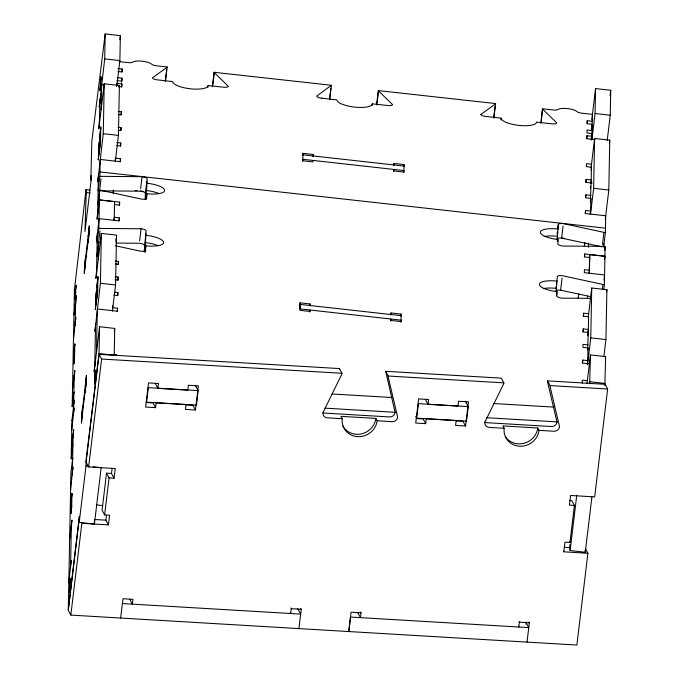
<?xml version="1.0" encoding="UTF-8"?>
<svg xmlns="http://www.w3.org/2000/svg" width="679" height="679" viewBox="0 0 679 679"><rect width="100%" height="100%" fill="white"/><g stroke="black" fill="none" stroke-linecap="round" stroke-linejoin="round"><path stroke-width="1.02" d="M72.628 458.792A5.093 1.485 6.9 0 1 71.176 458.698L71.906 420.496L73.655 406M73.621 406.704A5.093 1.485 6.9 0 1 72.178 406.611L74.418 289.992L86.012 189.696L89.806 190.112M69.343 592.385L70.31 578.559L69.343 592.504L70.209 585.137M70.854 513.383L71.108 500.652L71.949 493.514L71.719 506.398L70.879 513.545L71.728 506.135M73.731 363.783L73.977 351.051L74.817 343.913L74.588 356.798L73.756 363.944L74.605 356.534M74.979 298.955L75.946 285.316L74.996 299.116L75.844 291.707M70.54 568.298L71.371 524.833M72.33 474.969L73.103 434.45M73.468 415.752L74.24 375.232M75.199 325.368L75.675 300.441M93.074 466.787L101.163 467.695L94.389 524.052L79.222 522.363L79.341 516.303L68.282 609.589L70.913 472.584L72.653 458.087A5.093 1.494 6.9 0 1 73.018 458.138M86.012 189.696L85.936 194.279L86.208 192.513L90.29 192.972M86.208 192.513L84.968 231.505L91.359 178.365L91.41 175.369L90.833 180.198L91.826 141.385L105.186 33.95L120.353 35.639L119.877 60.575L116.847 85.741M82.643 411.932L81.455 423.085L81.599 415.607L82.762 405.949L82.736 407.442M85.52 262.332L84.332 273.493L84.476 266.007L85.63 256.348L85.605 257.842M85.164 390.994L85.138 392.496L86.292 382.829L86.437 375.351L85.248 386.512M88.032 241.393L88.007 242.895L89.17 233.228L89.314 225.751L88.126 236.912M79.222 522.363L85.995 465.998L86.114 459.946L99.049 353.547L99.567 326.743L114.734 328.432L114.216 355.236L99.049 353.547M94.737 366.932L95.569 323.467M95.926 304.769L96.163 292.301M96.528 273.603L97.301 233.084M97.666 214.386L98.43 173.943M98.794 155.245L99.032 142.777M99.389 124.079L99.872 99.142M100.034 90.417L101.001 76.778L100.059 90.579L100.908 83.169M96.503 300.008L96.469 301.51L97.632 291.843L97.929 276.387L96.741 287.548M99.372 150.407L99.346 151.909L100.509 142.242L100.798 126.786L99.609 137.947M96.477 352.435L97.309 308.979L117.535 311.228L117.586 308.241L112.536 307.672L112.578 305.558M98.268 259.115L98.591 242.233A5.093 1.494 6.9 0 1 100.034 242.454M100.017 230.86L98.565 242.938A5.093 1.485 6.9 0 1 97.114 242.836L98.862 228.348L99.592 190.145A5.093 1.494 6.9 0 1 101.035 190.366L141.639 199.117A5.084 1.485 6.9 0 0 146.723 198.183L146.808 193.693A17.807 5.211 6.9 0 0 164.607 190.434A17.807 5.211 6.9 0 0 147.012 183.22L147.097 178.738A5.084 1.485 6.9 0 0 142.072 176.676L101.307 176.353A5.093 1.485 6.9 0 1 99.855 176.26L98.115 190.748A5.093 1.485 6.9 0 0 99.567 190.85L140.324 191.172A5.084 1.485 6.9 0 1 145.357 193.226L145.238 199.371M99.855 176.26L100.178 159.446L120.395 161.704L120.455 158.708L115.396 158.148L115.15 160.219M101.129 109.582L101.612 84.646L104.642 84.985M94.389 524.052L94.449 521.022M95.501 326.531L94.924 331.36L100.399 283.279L101.358 233.415L116.525 235.104L115.566 284.976L112.417 311.186M98.379 176.93L97.793 181.768L103.267 133.687L104.227 83.814L119.394 85.503L118.435 135.376L115.286 161.585M99.813 102.13L99.227 106.968L104.71 58.886L105.186 33.95M113.257 193.277L113.317 190.137M114.208 220.352L114.564 201.655L99.397 199.965M114.861 292.191L117.891 292.53L117.832 295.526L113.792 295.068M115.158 276.735L118.188 277.074L118.129 280.062L115.099 279.723M115.455 261.025L118.486 261.364L118.435 264.36L115.396 264.021M113.911 220.31L114.267 217.288L119.326 217.857L119.266 220.845L99.041 218.663M97.708 211.466L97.072 219.292L99.406 199.898L119.623 202.147L119.572 205.143L114.513 204.574M116.712 142.548L120.752 143.006L120.701 145.993L116.652 145.544M118.019 127.202L121.049 127.542L120.998 130.538L118.969 130.309M118.324 111.5L121.354 111.84L121.295 114.827L118.265 114.488M116.474 86.369L116.83 83.347L121.889 83.907L121.83 86.904L118.8 86.564M117.917 77.72L121.999 78.178L121.94 81.166L116.89 80.606M118.07 68.494L122.178 68.952L122.118 71.94L118.036 71.49M144.237 251.459L145.807 233.237M144.958 252.028L146.095 230.818A5.084 1.485 6.9 0 0 141.071 228.764L100.305 228.441A5.093 1.485 6.9 0 1 98.862 228.348M145.968 199.193L147.012 183.22M145.527 251.884L145.807 245.781A17.807 5.211 6.9 0 0 163.605 242.513A17.807 5.211 6.9 0 0 146.01 235.307M313.019 155.932L313.053 154.439L302.936 153.31L302.792 160.787L312.909 161.916L312.934 160.422M310.159 305.457L310.184 303.963L300.076 302.834L299.931 310.32L310.04 311.44L310.074 309.947L309.819 312.017M391.045 314.47L391.07 312.977L401.179 314.105L401.043 321.583L390.926 320.454L390.96 318.96L390.705 321.031M393.905 164.946L393.939 163.452L404.047 164.573L403.903 172.059L393.795 170.93L393.82 169.436L393.574 171.507M556.237 291.86L557.264 276.642A5.093 1.494 6.9 0 1 562.348 275.708L602.952 284.45A5.093 1.494 6.9 0 0 604.395 284.679L603.818 289.509M557.23 240.273L558.265 224.554A5.093 1.494 6.9 0 1 563.349 223.62L603.954 232.362A5.093 1.494 6.9 0 0 605.396 232.591L603.656 247.08L603.707 243.786M557.179 281.123A17.807 5.211 6.9 0 0 539.381 284.391A17.807 5.211 6.9 0 0 556.975 291.597L556.89 296.086A5.093 1.494 6.9 0 0 561.915 298.149L591.468 298.378M558.18 229.035A17.807 5.211 6.9 0 0 540.382 232.303A17.807 5.211 6.9 0 0 557.977 239.509L557.892 243.999A5.093 1.494 6.9 0 0 562.916 246.061L603.682 246.375A5.093 1.485 6.9 0 1 605.125 246.477L604.395 284.679M591.918 496.926L585.273 552.248L570.105 550.559L570.224 544.499L569.757 548.36M582.242 383.126L582.293 380.138L587.352 380.698M587.242 364.767L587.734 360.625L582.684 360.065L582.624 363.053L589.703 363.842M587.717 334.637L588.337 329.459L583.278 328.899L583.227 331.887L588.277 332.455M588.634 313.749L583.584 313.189L583.524 316.185L588.583 316.745L588.337 329.459M604.59 259.123L604.938 256.229L584.721 253.971L584.661 256.968L589.72 257.528L589.109 273.264M590.229 214.208L590.603 211.101L585.544 210.532L585.485 213.529L605.71 215.778L605.396 232.591M590.9 195.391L585.85 194.831L585.79 197.818L590.849 198.387L590.603 211.101M590.823 183.041L591.197 179.935L586.147 179.366L586.087 182.362L592.156 183.033M591.672 139.322L592.037 136.301L586.979 135.732L586.928 138.728L595.016 139.628M591.723 126.37L592.326 121.337L587.267 120.777L587.208 123.765L592.317 124.333L591.91 132.982M587.471 298.098L587.505 296.01M588.447 247.317L588.523 243.141M589.406 273.306L589.771 254.608L604.93 256.297M591.197 179.935L591.443 167.212L586.384 166.652L586.444 163.664L591.502 164.225M592.037 136.301L592.088 133.559L587.038 132.991L587.089 130.003L592.198 130.572M592.326 121.337L592.461 114.361L581.793 113.172A5.084 1.485 6.9 0 1 577.753 112.111L575.639 110.694A10.177 2.979 6.9 0 0 559.42 108.886L557.264 109.828A5.084 1.485 6.9 0 1 553.198 109.981L542.538 108.793L540.798 123.289M587.734 360.625L587.98 347.911L582.93 347.351L582.981 344.355L588.039 344.924M585.273 552.248L585.332 549.218M589.686 383.83L590.45 354.93L605.617 356.619L604.845 385.519M587.624 364.071L590.772 337.853L591.732 287.989L606.899 289.678L605.94 339.542L603.928 356.322M590.492 214.539L593.641 188.329L594.6 138.457L609.767 140.146L608.808 190.018L605.278 219.376M591.927 139.738L595.076 113.529L595.551 88.593L610.718 90.282L610.243 115.218L607.221 140.383M79.307 518.595L68.282 610.387L70.828 615.098L576.87 645.05L587.895 553.258L563.808 551.832L564.979 542.173L569.953 542.47L574.409 505.431L569.426 505.134L570.581 495.475L594.668 496.901L607.637 389.008L605.091 384.289L547.588 380.885L550.134 385.604A5.093 4.77 -28.9 0 0 550.177 386.996L559.538 426.701A5.093 4.761 -28.4 0 1 553.979 431.241L539.024 430.35A17.807 16.678 -28.4 0 1 519.554 446.23A17.807 16.678 -28.4 0 1 504.149 428.288L489.194 427.405A5.093 4.761 -28.3 0 1 484.789 422.279L503.495 384.229A5.109 4.787 -27.6 0 0 503.877 382.863L501.323 378.152L385.697 371.303L395.11 412.408A5.093 4.77 -28.3 0 1 389.542 416.94L324.757 413.104A5.093 4.761 -28.4 0 1 322.966 412.662L341.741 374.316L341.987 373.28L339.432 368.57L99.049 354.336L86.08 462.229L88.635 466.94L115.218 468.518L114.047 478.177L109.073 477.889L106.527 473.17L111.5 473.467L114.047 478.177M591.137 139.662L591.239 138.482M75.097 292.725L75.963 285.477M100.161 84.179L101.027 76.939M73.935 314.929L76.26 295.603L75.624 303.428M75.259 322.381L75.836 317.543L73.459 339.865M99.448 121.083L98.811 128.908L104.227 83.814M73.969 351.315L74.843 344.066M100.772 128.28L98.396 150.602L98.973 145.764M84.442 267.543L89.28 227.287M84.357 272.033L89.195 231.768M98.845 152.249L98.209 160.074L100.534 140.748M72.5 389.729L74.826 370.403L74.181 378.228M99.932 171.914L605.481 228.178M72.178 406.611L73.918 392.114A5.093 1.485 6.9 0 0 74.283 392.156M97.852 204.634L99.592 190.145M73.918 404.294L74.401 400.262M99.567 190.85L101.018 178.772M73.519 412.764L74.104 407.926L71.719 430.248M119.852 39.789L120.353 35.639M71.363 448.946L73.688 429.62L73.043 437.446M99.049 218.596L96.656 240.986L97.241 236.148M71.176 458.698L72.916 444.202M96.851 256.721L98.591 242.233M72.381 471.981L72.967 467.144L70.582 489.466M96.579 270.683L95.934 278.509L101.358 233.415M119.139 87.599L119.394 85.503M121.813 71.974L122.178 68.952M71.1 500.915L71.966 493.667M97.912 277.813L95.518 300.194L96.104 295.365M121.516 82.201L121.999 78.178M81.565 417.144L86.403 376.879M121.524 86.929L121.889 83.907M81.48 421.625L86.318 381.369M95.977 301.849L95.34 309.675L97.666 290.281M69.631 539.33L71.949 520.004L71.312 527.829M120.981 114.938L121.354 111.84M120.675 130.648L121.049 127.542M120.378 146.104L120.752 143.006M70.591 565.301L71.176 560.472L68.791 582.786M94.78 364.012L94.143 371.829L99.567 326.743M120.081 161.814L120.455 158.708M69.462 586.155L70.336 578.907M94.534 377.541L95.4 370.293M94.466 383.762L95.374 370.021L94.406 383.958L95.281 376.522M119.266 205.168L119.623 202.147M70.828 615.098L81.862 523.305L108.445 524.884L109.599 515.217L104.617 514.92L102.071 510.209L106.527 473.17M88.635 466.94L101.595 359.047L99.049 354.336M115.77 241.401L116.143 238.253M118.961 220.879L119.326 217.857M118.121 264.471L118.486 261.364M117.815 280.181L118.188 277.074M117.518 295.637L117.891 292.53M114.352 331.573L114.734 328.432M117.212 311.347L117.586 308.241M140.621 188.754L142.072 176.676M104.617 514.92L109.073 477.889M108.445 524.884L105.899 520.165L106.476 515.336M139.619 240.841L141.071 228.764M145.357 193.226L146.808 181.149M146.155 199.125L146.808 193.693M165.311 81.064L166.669 69.793M165.438 81.463L167.178 66.966L156.518 65.778A5.084 1.485 6.9 0 1 152.469 64.726L150.356 63.3A10.177 2.979 6.9 0 0 134.145 61.5L131.981 62.443A5.084 1.485 6.9 0 1 127.915 62.595L119.19 61.619M145.06 251.994L145.807 245.781M120.65 618.043L122.984 598.725L132.957 599.311L132.371 604.14L129.825 599.43M157.91 388.329L158.487 383.499L148.523 382.914L145.62 407.069L155.584 407.655L156.17 402.825L186.071 404.599L185.486 409.429L195.459 410.014L198.361 385.859L188.389 385.273L187.811 390.102L157.91 388.329L155.364 383.618M207.85 87.328L208.071 85.52L224.155 87.285A5.093 1.494 6.9 0 0 228.322 86.275L214.309 72.653A5.042 1.477 6.9 0 1 214.123 72.305L331.394 85.265L329.646 99.762M212.366 86.691L214.106 72.195M212.858 84.731L214.309 72.653M198.166 390.612L196.426 405.1L146.588 402.155L148.328 387.658L198.166 390.612L195.255 385.222M302.69 155.381L302.936 153.31M302.579 161.33L302.826 159.293L403.929 170.556L403.691 172.593M312.798 156.51L313.053 154.439M299.829 304.905L300.076 302.834M329.527 99.363L330.885 88.083M309.938 306.034L310.184 303.963M290.858 607.9L291.283 608.681L290.705 613.519L290.281 612.73M298.913 628.601L301.255 609.275L300.831 608.486M372.067 105.627L372.279 103.819L388.371 105.585A5.093 1.494 6.9 0 0 392.53 104.574L378.526 90.952A5.118 1.502 6.9 0 1 378.33 90.604L495.611 103.564L493.862 118.061M376.582 104.99L378.322 90.494M377.074 103.03L378.526 90.952M393.684 165.515L393.939 163.452M403.801 166.644L404.047 164.573M390.824 315.048L391.07 312.977M360.634 612.025L361.058 612.814L360.473 617.644L357.926 612.933M400.933 316.176L401.179 314.105M400.814 322.194L401.06 320.157L299.948 308.894L300.042 304.404L401.145 315.667M416.694 418.137L418.434 403.649L468.272 406.594L466.532 421.09L416.694 418.137L415.726 416.346M428.016 404.319L428.593 399.49L418.629 398.896L415.726 423.051L425.691 423.645L426.268 418.816L456.169 420.581L455.592 425.41L465.556 426.005L468.459 401.849L458.495 401.255L457.918 406.093L428.016 404.319L425.461 399.608M493.743 117.662L495.093 106.382M500.89 119.979L501.11 118.171L485.943 116.482A5.093 1.494 6.9 0 1 480.919 114.42M541.29 121.32L542.538 108.793M557.103 234.213L557.417 231.598M557.782 228.577L558.265 224.554M557.756 241.325L557.977 239.509M556.89 238.533A5.093 1.494 6.9 0 1 561.609 238.108L563.061 226.031M555.812 288.719L556.059 286.699M556.39 283.881L556.687 281.471M556.483 295.738L556.975 291.597M518.968 621.404L519.393 622.185L518.807 627.014L518.383 626.233M555.889 290.62A5.093 1.494 6.9 0 1 560.608 290.196L562.059 278.118M526.072 624.162L526.318 622.134M586.979 123.188L587.267 120.777M586.622 138.754L586.979 135.732M527.014 642.096L529.357 622.779L528.933 621.989M591.782 119.954L595.551 88.593M591.698 129.511L592.317 124.333M585.773 182.473L586.147 179.366M591.316 140.001L591.562 137.981M591.723 136.572L592.088 133.559M585.595 196.902L585.85 194.831M585.171 213.639L585.544 210.532M591.069 167.823L594.6 138.457M591.069 170.319L591.443 167.212M590.357 188.193L590.594 186.258M590.942 183.364L591.171 181.429L590.407 200.755M578.152 298.132L578.839 293.668M584.356 246.536L584.857 242.361M590.348 202.52L590.849 198.387M584.356 256.993L584.721 253.971M589.397 257.655L589.771 254.608M583.21 316.295L583.584 313.189M610.098 95.467L610.718 90.282M582.905 332.006L583.278 328.899M582.31 363.172L582.684 360.065M588.328 316.295L591.732 287.989M588.328 318.816L588.583 316.745M609.386 143.294L609.767 140.146M587.725 335.791L588.311 330.953L587.666 349.312M587.734 349.982L587.98 347.911M602.502 244.44L603.954 232.362M587.046 383.245L590.45 354.93M604.641 250.5L605.125 246.477M570.105 550.559L576.751 495.237M602.341 289.483L602.952 284.45M603.962 280.079L604.582 274.927M606.644 291.775L606.899 289.678M605.362 358.724L605.617 356.619M111.5 473.467L112.086 468.637M331.394 85.265L316.703 96.121A5.084 1.485 6.9 0 0 321.727 98.183M339.432 368.57L339.381 368.918A5.126 4.795 -28.5 0 1 339.203 369.605M480.919 114.42L495.39 103.972A5.101 1.494 6.9 0 0 495.611 103.564M115.888 243.074L139.331 243.252A5.084 1.485 6.9 0 1 144.355 245.314M101.595 359.047L341.987 373.28M503.869 382.863L388.252 376.022L385.697 371.303M550.134 385.604L607.637 389.008M332.116 393.973L392.216 397.529M493.684 403.538L554.005 407.111M325.097 408.155L395.747 412.34M486.648 417.721L557.552 421.914M146.061 402.528L153.038 402.944L155.584 407.655M185.927 404.888L192.904 405.304L195.459 410.014M416.168 418.519L423.144 418.935L425.691 423.645M456.033 420.878L463.01 421.294L465.556 426.005M377.142 420.768L375.869 418.417L340.985 416.346L342.258 418.705A17.807 16.678 -28.4 0 0 357.663 436.648A17.807 16.678 -28.4 0 0 377.142 420.768L392.089 421.659A5.093 4.761 -28.5 0 0 397.656 417.118L388.295 377.414A5.093 4.77 -28.9 0 1 388.252 376.022M539.024 430.35L537.751 427.999L502.867 425.928L504.141 428.288M342.258 418.705L327.303 417.823A5.084 4.761 -28.5 0 1 322.898 412.696M569.367 500.567L571.854 500.712L574.409 505.431M94.644 519.503L105.899 520.165M564.274 547.299L570.292 547.656M291.283 608.681L301.255 609.275M361.058 612.814L351.085 612.22L348.768 631.546L350.491 617.058L528.763 627.608L525.852 622.219M519.393 622.185L529.357 622.779M122.39 603.555L300.653 614.105L297.742 608.715M104.71 58.886L119.877 60.575M595.076 113.529L610.243 115.218M321.727 98.183L336.894 99.872A17.815 5.211 6.9 0 0 354.489 107.078A17.815 5.211 6.9 0 0 372.287 103.819M302.91 154.804L404.013 166.075M103.267 133.687L118.435 135.376M593.641 188.329L608.808 190.018M135.053 190.519L137.166 190.68M140.324 191.105L143.49 191.385M561.609 237.973L564.758 238.397M589.474 270.242L584.415 269.682L584.356 272.669L604.573 274.995M100.399 283.279L115.566 284.976M590.772 337.853L605.94 339.542M589.932 381.734L605.099 383.423M113.665 354.353L116.695 354.693M85.995 465.998L89.025 466.337M96.452 504.896L102.767 505.6M561.609 238.108L602.205 246.859M560.608 290.196L591.061 296.757M115.26 245.739L140.638 251.205A5.084 1.485 6.9 0 0 145.722 250.271M542.742 109.243L556.746 122.874A5.084 1.485 6.9 0 1 552.587 123.884L536.495 122.118A17.807 5.211 6.9 0 1 518.705 125.377A17.807 5.211 6.9 0 1 501.11 118.171M585.773 549.328L587.895 553.258M569.528 541.681L569.953 542.47M563.383 551.051L563.808 551.832M465.361 401.213L468.272 406.594M71.906 420.496A5.093 1.494 6.9 0 1 72.28 420.539M543.259 288.609A17.807 5.211 6.9 0 1 556.305 288.371M544.261 236.521A17.807 5.211 6.9 0 1 557.306 236.284M146.138 190.468A17.807 5.211 6.9 0 1 159.124 193.608M145.136 242.556A17.807 5.211 6.9 0 1 158.122 245.696M167.178 66.966A5.067 1.485 6.9 0 1 166.958 67.374L152.486 77.822L152.834 78.416A5.093 1.494 6.9 0 0 157.511 79.884L172.678 81.573A17.807 5.211 6.9 0 0 190.273 88.779A17.807 5.211 6.9 0 0 208.071 85.52M375.86 418.417A17.807 16.669 -28.4 0 1 361.457 433.881A17.807 16.669 -28.4 0 1 342.717 425.767M547.588 380.885A5.093 4.77 -28.9 0 0 547.63 382.277L556.992 421.99A5.093 4.761 -28.5 0 1 551.433 426.522L486.648 422.686A5.084 4.761 -28.6 0 1 484.848 422.245M537.751 427.999A17.815 16.678 -28.5 0 1 524.222 443.243A17.815 16.678 -28.5 0 1 505.49 436.818"/></g></svg>
